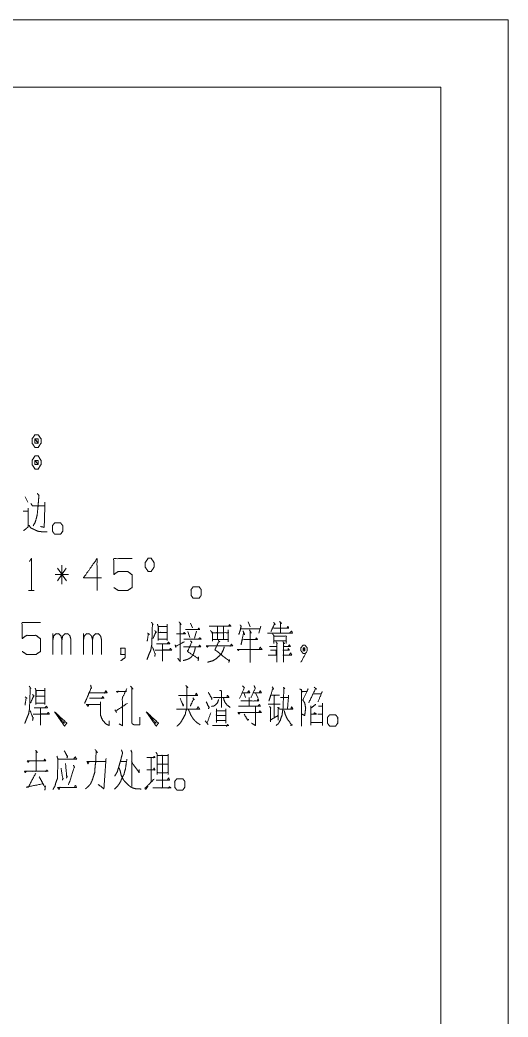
# Model space of a CAD drawing. Header units: millimetres. Extents: x 2210 to 79821, y -19430 to 2344.
# Drawn here: x 12690.3 to 12726.7, y 1715.6 to 1789.8 of the extents above; entities that cross this region are included whole.
import ezdxf

# ---------------------------------------------------------------- set-up
doc = ezdxf.new("R2010")
doc.units = ezdxf.units.MM
doc.layers.add('101', color=7, linetype='Continuous', true_color=0xffffff)

msp = doc.modelspace()

# ---------------------------------------------------------------- linework, layer by layer
at = {"layer": '101', "color": 133, "linetype": 'Continuous', "lineweight": 18}
for p, q in [((12726.674, 1789.822), (12306.674, 1789.822)), ((12726.674, 1492.822), (12726.674, 1789.822)), ((12721.674, 1784.822), (12331.674, 1784.822)), ((12721.674, 1497.822), (12721.674, 1784.822))]:
    msp.add_line(p, q, dxfattribs=at)
at = {"layer": '101', "color": 72, "linetype": 'Continuous', "lineweight": 18}
for p, q in [((12690.683, 1754.32), (12690.895, 1753.92)), ((12690.541, 1753.245), (12690.86, 1753.245)), ((12693.101, 1749.007), (12693.772, 1748.057)), ((12693.755, 1749.007), (12693.101, 1748.057)), ((12693.419, 1747.807), (12693.419, 1749.232)), ((12693.931, 1748.532), (12692.924, 1748.532)), ((12690.948, 1747.332), (12691.372, 1747.332)), ((12703.002, 1744.895), (12703.161, 1744.545)), ((12707.308, 1744.995), (12707.467, 1744.62)), ((12692.765, 1742.57), (12692.765, 1744.145)), ((12695.041, 1742.57), (12695.041, 1744.145)), ((12702.825, 1744.27), (12702.967, 1743.845)), ((12703.462, 1744.295), (12703.32, 1743.795)), ((12708.262, 1744.67), (12708.103, 1744.17)), ((12707.007, 1739.657), (12707.113, 1739.357)), ((12707.378, 1739.357), (12707.378, 1738.732)), ((12707.873, 1739.657), (12708.032, 1739.332)), ((12712.497, 1738.132), (12712.833, 1738.132)), ((12697.813, 1734.595), (12698.237, 1734.595)), ((12700.089, 1734.87), (12700.089, 1733.045)), ((12700.531, 1734.395), (12701.309, 1734.395))]:
    msp.add_line(p, q, dxfattribs=at)
for points, knots in [([(12691.664, 1758.932), (12691.425, 1758.932), (12691.213, 1758.632), (12691.213, 1758.295), (12691.425, 1757.995), (12691.664, 1757.995), (12691.876, 1758.295), (12691.876, 1758.632), (12691.664, 1758.932)], [0, 0, 0.091011, 0.23115, 0.35987, 0.500009, 0.59102, 0.73115, 0.85987, 1, 1]), ([(12691.425, 1758.295), (12691.664, 1758.295), (12691.425, 1758.632), (12691.425, 1758.295)], [0, 0, 0.241169, 0.658908, 1, 1]), ([(12691.664, 1758.295), (12691.664, 1758.632), (12691.425, 1758.632)], [0, 0, 0.585806, 1, 1]), ([(12691.876, 1757.02), (12691.664, 1757.357), (12691.425, 1757.357), (12691.213, 1757.02), (12691.213, 1756.72), (12691.425, 1756.382), (12691.664, 1756.382), (12691.876, 1756.72), (12691.876, 1757.02)], [0, 0, 0.149192, 0.238507, 0.387707, 0.5, 0.6492, 0.738515, 0.887707, 1, 1]), ([(12691.425, 1757.02), (12691.425, 1756.72), (12691.664, 1756.72)], [0, 0, 0.556988, 1, 1]), ([(12691.664, 1757.02), (12691.425, 1757.02), (12691.664, 1756.72), (12691.664, 1757.02)], [0, 0, 0.258816, 0.674596, 1, 1]), ([(12691.584, 1754.57), (12691.726, 1754.42), (12691.69, 1754.07), (12691.655, 1753.595), (12691.584, 1752.92), (12691.443, 1752.42), (12691.284, 1752.145)], [0, 0, 0.080831, 0.21877, 0.405547, 0.671677, 0.875431, 1, 1]), ([(12691.125, 1753.82), (12691.231, 1753.645), (12692.15, 1753.645)], [0, 0, 0.182091, 1, 1]), ([(12692.168, 1753.92), (12692.115, 1752.045), (12691.849, 1752.095)], [0, 0, 0.874254, 1, 1]), ([(12690.93, 1753.47), (12690.93, 1752.22), (12690.913, 1752.07), (12690.771, 1751.945), (12690.577, 1751.795)], [0, 0, 0.681074, 0.763374, 0.866199, 1, 1]), ([(12692.73, 1751.745), (12692.73, 1752.17), (12692.889, 1752.37), (12693.331, 1752.37), (12693.49, 1752.17), (12693.49, 1751.745), (12693.331, 1751.52), (12692.889, 1751.52), (12692.73, 1751.745)], [0, 0, 0.15201, 0.243408, 0.401443, 0.492842, 0.644852, 0.743408, 0.901443, 1, 1]), ([(12690.983, 1752.195), (12691.107, 1751.995), (12691.284, 1751.92), (12691.478, 1751.82), (12691.655, 1751.745), (12691.849, 1751.72), (12692.097, 1751.695), (12692.344, 1751.695)], [0, 0, 0.153705, 0.279215, 0.422091, 0.547596, 0.675718, 0.838257, 1, 1]), ([(12691.019, 1749.507), (12691.16, 1749.707), (12691.16, 1747.332)], [0, 0, 0.093497, 1, 1]), ([(12696.385, 1748.282), (12695.041, 1748.282), (12696.049, 1749.707), (12696.049, 1747.332)], [0, 0, 0.245868, 0.565295, 1, 1]), ([(12697.3, 1747.557), (12697.636, 1747.332), (12698.325, 1747.332), (12698.661, 1747.557), (12698.661, 1748.507), (12698.325, 1748.757), (12697.636, 1748.757), (12697.3, 1748.532), (12697.3, 1749.707), (12698.661, 1749.707)], [0, 0, 0.062231, 0.168346, 0.230572, 0.376815, 0.441263, 0.547378, 0.609609, 0.790489, 1, 1]), ([(12699.859, 1748.757), (12700.089, 1748.757), (12700.301, 1749.082), (12700.301, 1749.407), (12700.089, 1749.732), (12699.859, 1749.732), (12699.63, 1749.407), (12699.63, 1749.082), (12699.859, 1748.757)], [0, 0, 0.085681, 0.230394, 0.351585, 0.496291, 0.581973, 0.730387, 0.851579, 1, 1]), ([(12703.052, 1746.982), (12703.052, 1747.407), (12703.211, 1747.607), (12703.652, 1747.607), (12703.812, 1747.407), (12703.812, 1746.982), (12703.652, 1746.757), (12703.211, 1746.757), (12703.052, 1746.982)], [0, 0, 0.152008, 0.243396, 0.401444, 0.492841, 0.64485, 0.743405, 0.901453, 1, 1]), ([(12690.471, 1742.795), (12690.807, 1742.57), (12691.496, 1742.57), (12691.832, 1742.795), (12691.832, 1743.745), (12691.496, 1743.995), (12690.807, 1743.995), (12690.471, 1743.77), (12690.471, 1744.945), (12691.832, 1744.945)], [0, 0, 0.062227, 0.168343, 0.23057, 0.376816, 0.441266, 0.547382, 0.609609, 0.790491, 1, 1]), ([(12700.107, 1744.97), (12700.231, 1744.795), (12700.178, 1744.87), (12700.125, 1743.295), (12700.054, 1742.895), (12699.895, 1742.52), (12699.771, 1742.195)], [0, 0, 0.070422, 0.100609, 0.618423, 0.751891, 0.885739, 1, 1]), ([(12702.171, 1744.995), (12702.33, 1744.795), (12702.242, 1744.87), (12702.242, 1742.045), (12702.065, 1742.295)], [0, 0, 0.072962, 0.10605, 0.912587, 1, 1]), ([(12709.213, 1744.97), (12709.319, 1744.77), (12709.284, 1744.87), (12709.001, 1744.27)], [0, 0, 0.227329, 0.333849, 1, 1]), ([(12709.655, 1745.02), (12709.796, 1744.87), (12709.725, 1744.97), (12709.725, 1744.22)], [0, 0, 0.191124, 0.304673, 1, 1]), ([(12699.806, 1744.17), (12699.948, 1744.07), (12699.877, 1744.12), (12699.789, 1743.57)], [0, 0, 0.212016, 0.318024, 1, 1]), ([(12700.354, 1744.345), (12700.478, 1744.22), (12700.443, 1744.27), (12700.213, 1743.745)], [0, 0, 0.217081, 0.292659, 1, 1]), ([(12700.549, 1744.82), (12700.602, 1744.67), (12700.602, 1743.62), (12700.602, 1743.72), (12701.273, 1743.72), (12701.273, 1743.62), (12701.273, 1744.82), (12701.273, 1744.645), (12700.62, 1744.645), (12700.62, 1744.22), (12701.256, 1744.22)], [0, 0, 0.030766, 0.233821, 0.25316, 0.38305, 0.40239, 0.634453, 0.668294, 0.794763, 0.876953, 1, 1]), ([(12701.977, 1744.12), (12702.631, 1744.12), (12702.542, 1744.22), (12702.472, 1744.12)], [0, 0, 0.718748, 0.865402, 1, 1]), ([(12702.631, 1744.42), (12703.691, 1744.42), (12703.638, 1744.545), (12703.568, 1744.42)], [0, 0, 0.79149, 0.892828, 1, 1]), ([(12704.412, 1744.67), (12706.021, 1744.67), (12705.932, 1744.795), (12705.826, 1744.67)], [0, 0, 0.835359, 0.914868, 1, 1]), ([(12704.501, 1744.345), (12704.642, 1744.22), (12704.642, 1743.57), (12704.642, 1743.695), (12705.826, 1743.695), (12705.826, 1743.52), (12705.826, 1744.395), (12705.826, 1744.195), (12704.589, 1744.195), (12705.031, 1744.195), (12705.031, 1744.645), (12705.031, 1743.695), (12705.473, 1743.695), (12705.473, 1744.62)], [0, 0, 0.024059, 0.106926, 0.122864, 0.273836, 0.296148, 0.4077, 0.433195, 0.590929, 0.647265, 0.704634, 0.825746, 0.882076, 1, 1]), ([(12706.707, 1744.77), (12706.795, 1744.67), (12706.618, 1744.07), (12706.76, 1744.47), (12708.174, 1744.47)], [0, 0, 0.051388, 0.292221, 0.45558, 1, 1]), ([(12706.936, 1744.32), (12707.042, 1744.045), (12706.972, 1744.17), (12706.777, 1743.295), (12706.866, 1743.695), (12707.997, 1743.695), (12707.926, 1743.82), (12707.873, 1743.695)], [0, 0, 0.09342, 0.138936, 0.423044, 0.552892, 0.911445, 0.956967, 1, 1]), ([(12707.414, 1744.395), (12707.537, 1744.17), (12707.449, 1744.27), (12707.449, 1741.97)], [0, 0, 0.095442, 0.145044, 1, 1]), ([(12708.753, 1744.17), (12710.609, 1744.17), (12710.538, 1744.32), (12710.415, 1744.195)], [0, 0, 0.844505, 0.919966, 1, 1]), ([(12709.195, 1744.52), (12710.326, 1744.52), (12710.273, 1744.67), (12710.203, 1744.545)], [0, 0, 0.788895, 0.899855, 1, 1]), ([(12692.765, 1743.67), (12692.818, 1743.945), (12692.995, 1744.12), (12693.189, 1744.12), (12693.366, 1743.945), (12693.437, 1743.67), (12693.437, 1742.57)], [0, 0, 0.118877, 0.224461, 0.306989, 0.41256, 0.533084, 1, 1]), ([(12693.437, 1743.67), (12693.49, 1743.945), (12693.666, 1744.12), (12693.878, 1744.12), (12694.038, 1743.945), (12694.108, 1743.67), (12694.108, 1742.57)], [0, 0, 0.118606, 0.223933, 0.313763, 0.413917, 0.534162, 1, 1]), ([(12695.041, 1743.67), (12695.094, 1743.945), (12695.271, 1744.12), (12695.466, 1744.12), (12695.642, 1743.945), (12695.713, 1743.67), (12695.713, 1742.57)], [0, 0, 0.11888, 0.224451, 0.306978, 0.412562, 0.533085, 1, 1]), ([(12695.713, 1743.67), (12695.766, 1743.945), (12695.943, 1744.12), (12696.155, 1744.12), (12696.314, 1743.945), (12696.385, 1743.67), (12696.385, 1742.57)], [0, 0, 0.118608, 0.223937, 0.313751, 0.413906, 0.534154, 1, 1]), ([(12700.39, 1742.895), (12701.609, 1742.895), (12701.521, 1743.02), (12701.433, 1742.92), (12700.938, 1742.92), (12700.938, 1743.395), (12700.938, 1742.07)], [0, 0, 0.320856, 0.361126, 0.396236, 0.526438, 0.651403, 1, 1]), ([(12700.478, 1743.37), (12701.468, 1743.37), (12701.38, 1743.495), (12701.291, 1743.395)], [0, 0, 0.775488, 0.895431, 1, 1]), ([(12701.871, 1743.295), (12701.924, 1743.095), (12701.906, 1743.17), (12702.56, 1743.52)], [0, 0, 0.201719, 0.27684, 1, 1]), ([(12702.507, 1743.72), (12703.797, 1743.72), (12703.709, 1743.82), (12703.621, 1743.72)], [0, 0, 0.828595, 0.914307, 1, 1]), ([(12703.002, 1743.595), (12703.108, 1743.495), (12702.79, 1742.795), (12703.585, 1742.27), (12703.621, 1742.395), (12703.585, 1742.095)], [0, 0, 0.063382, 0.397742, 0.812164, 0.868648, 1, 1]), ([(12705.066, 1743.62), (12705.19, 1743.52), (12705.137, 1743.57), (12704.837, 1742.92), (12705.897, 1742.095), (12705.932, 1742.17), (12705.862, 1741.97)], [0, 0, 0.061505, 0.089686, 0.366517, 0.885946, 0.917997, 1, 1]), ([(12709.124, 1744.095), (12709.213, 1743.995), (12709.213, 1743.395), (12709.213, 1743.595), (12710.15, 1743.595), (12710.15, 1743.395), (12710.15, 1743.945), (12709.195, 1743.945)], [0, 0, 0.037336, 0.205185, 0.261136, 0.523187, 0.579139, 0.732999, 1, 1]), ([(12709.372, 1743.52), (12709.478, 1743.37), (12709.443, 1743.445), (12709.443, 1741.995)], [0, 0, 0.107006, 0.155302, 1, 1]), ([(12709.902, 1743.52), (12710.026, 1743.37), (12709.938, 1743.445), (12709.938, 1741.995), (12709.938, 1743.17), (12710.45, 1743.17), (12710.379, 1743.295), (12710.291, 1743.17)], [0, 0, 0.051924, 0.082879, 0.470101, 0.783884, 0.92077, 0.959124, 1, 1]), ([(12698.149, 1742.57), (12697.813, 1742.57), (12697.813, 1743.045), (12698.149, 1743.045), (12698.149, 1742.345), (12697.813, 1742.095)], [0, 0, 0.148243, 0.357933, 0.506176, 0.815191, 1, 1]), ([(12700.178, 1743.145), (12700.39, 1742.57), (12700.39, 1742.67), (12700.354, 1742.42)], [0, 0, 0.634876, 0.738467, 1, 1]), ([(12703.373, 1743.12), (12703.338, 1742.92), (12703.285, 1742.745), (12703.214, 1742.57), (12703.037, 1742.345), (12702.825, 1742.22), (12702.666, 1742.17), (12702.472, 1742.12)], [0, 0, 0.137734, 0.261749, 0.389763, 0.583803, 0.750783, 0.863849, 1, 1]), ([(12702.489, 1743.145), (12703.78, 1743.145), (12703.691, 1743.27), (12703.638, 1743.17)], [0, 0, 0.828928, 0.927277, 1, 1]), ([(12704.359, 1743.22), (12704.271, 1743.12), (12704.183, 1743.22), (12706.162, 1743.22), (12706.056, 1743.345), (12705.968, 1743.17)], [0, 0, 0.051196, 0.102402, 0.861894, 0.924782, 1, 1]), ([(12705.526, 1743.145), (12705.473, 1742.945), (12705.314, 1742.62), (12704.978, 1742.295), (12704.66, 1742.095), (12704.271, 1741.995)], [0, 0, 0.114109, 0.313654, 0.571368, 0.778584, 1, 1]), ([(12706.636, 1742.945), (12706.583, 1742.87), (12706.512, 1742.945), (12708.333, 1742.945), (12708.209, 1743.12), (12708.138, 1742.945)], [0, 0, 0.03798, 0.080593, 0.833344, 0.921962, 1, 1]), ([(12708.895, 1743.17), (12709.46, 1743.17), (12709.407, 1743.17), (12709.443, 1743.17), (12709.443, 1742.895), (12708.983, 1742.895), (12709.407, 1742.895), (12709.407, 1742.52), (12708.806, 1742.52)], [0, 0, 0.202817, 0.221822, 0.234497, 0.333111, 0.497902, 0.650019, 0.784493, 1, 1]), ([(12709.902, 1742.895), (12710.379, 1742.895), (12710.291, 1743.02), (12710.273, 1742.895)], [0, 0, 0.630795, 0.833126, 1, 1]), ([(12709.902, 1742.52), (12710.556, 1742.52), (12710.468, 1742.695), (12710.379, 1742.545)], [0, 0, 0.638551, 0.829997, 1, 1]), ([(12711.542, 1742.645), (12711.401, 1742.645), (12711.242, 1742.845), (12711.242, 1743.07), (12711.401, 1743.27), (12711.542, 1743.27), (12711.701, 1743.07), (12711.701, 1742.845), (12711.242, 1741.995)], [0, 0, 0.057341, 0.16098, 0.252232, 0.355877, 0.413219, 0.516864, 0.608116, 1, 1]), ([(12711.401, 1742.845), (12711.542, 1742.845), (12711.401, 1743.07), (12711.401, 1742.845)], [0, 0, 0.223671, 0.644056, 1, 1]), ([(12711.542, 1742.845), (12711.542, 1743.07), (12711.401, 1743.07)], [0, 0, 0.614104, 1, 1]), ([(12691.001, 1740.207), (12691.125, 1740.032), (12691.072, 1740.107), (12691.019, 1738.532), (12690.948, 1738.132), (12690.789, 1737.757), (12690.665, 1737.432)], [0, 0, 0.070423, 0.10061, 0.618426, 0.751894, 0.885743, 1, 1]), ([(12691.443, 1740.057), (12691.496, 1739.907), (12691.496, 1738.857), (12691.496, 1738.957), (12692.168, 1738.957), (12692.168, 1738.857), (12692.168, 1740.057), (12692.168, 1739.882), (12691.514, 1739.882), (12691.514, 1739.457), (12692.15, 1739.457)], [0, 0, 0.030769, 0.233823, 0.253162, 0.383052, 0.402391, 0.634454, 0.668295, 0.794764, 0.876953, 1, 1]), ([(12695.572, 1740.282), (12695.642, 1740.032), (12695.625, 1740.107), (12695.13, 1738.932), (12695.448, 1739.707), (12696.809, 1739.707), (12696.703, 1739.882), (12696.615, 1739.682)], [0, 0, 0.061366, 0.07957, 0.380707, 0.578581, 0.900027, 0.948356, 1, 1]), ([(12697.618, 1739.857), (12697.583, 1739.757), (12697.495, 1739.807), (12698.237, 1739.807)], [0, 0, 0.111652, 0.218549, 1, 1]), ([(12698.272, 1740.032), (12697.937, 1739.332), (12697.937, 1737.282), (12697.689, 1737.407)], [0, 0, 0.250151, 0.910671, 1, 1]), ([(12698.555, 1740.207), (12698.732, 1740.007), (12698.644, 1740.057), (12698.644, 1737.532), (12698.661, 1737.407), (12698.82, 1737.332), (12699.227, 1737.332), (12699.227, 1737.907)], [0, 0, 0.063895, 0.088198, 0.692698, 0.72292, 0.765024, 0.862344, 1, 1]), ([(12702.666, 1740.257), (12702.825, 1740.107), (12702.737, 1740.132), (12702.737, 1738.507), (12702.666, 1738.357), (12702.631, 1738.132), (12702.489, 1737.857), (12702.33, 1737.582), (12702.207, 1737.407), (12701.995, 1737.232)], [0, 0, 0.063452, 0.090102, 0.561769, 0.609902, 0.676013, 0.765766, 0.85798, 0.920182, 1, 1]), ([(12702.118, 1739.507), (12703.55, 1739.507), (12703.444, 1739.682), (12703.373, 1739.507)], [0, 0, 0.784459, 0.896586, 1, 1]), ([(12704.342, 1739.757), (12704.589, 1739.307), (12704.607, 1739.357), (12704.589, 1739.207)], [0, 0, 0.715627, 0.789541, 1, 1]), ([(12705.19, 1739.907), (12705.332, 1739.857), (12705.314, 1739.882), (12705.314, 1738.632), (12705.314, 1739.357), (12704.731, 1739.357), (12705.897, 1739.357), (12705.773, 1739.532), (12705.72, 1739.432)], [0, 0, 0.035429, 0.042667, 0.337979, 0.509258, 0.647046, 0.922634, 0.973261, 1, 1]), ([(12706.883, 1740.232), (12707.025, 1740.107), (12706.671, 1739.282)], [0, 0, 0.173753, 1, 1]), ([(12706.883, 1739.707), (12707.431, 1739.707), (12707.361, 1739.882), (12707.255, 1739.707)], [0, 0, 0.582111, 0.78262, 1, 1]), ([(12707.749, 1740.257), (12707.838, 1740.057), (12707.52, 1739.357)], [0, 0, 0.221401, 1, 1]), ([(12707.679, 1739.707), (12708.297, 1739.707), (12708.209, 1739.882), (12708.121, 1739.682)], [0, 0, 0.598664, 0.788389, 1, 1]), ([(12709.107, 1740.157), (12709.213, 1739.982), (12709.142, 1740.032), (12708.859, 1739.107), (12708.983, 1739.532), (12709.637, 1739.532), (12709.248, 1739.532), (12709.248, 1737.882), (12709.248, 1738.882), (12708.789, 1738.882), (12709.69, 1738.882)], [0, 0, 0.030298, 0.043116, 0.18631, 0.251837, 0.348652, 0.406218, 0.650483, 0.798524, 0.866556, 1, 1]), ([(12709.938, 1740.132), (12710.044, 1740.032), (12709.973, 1740.057), (12709.902, 1738.507), (12709.831, 1738.057), (12709.708, 1737.682), (12709.566, 1737.432), (12709.39, 1737.282)], [0, 0, 0.046393, 0.07026, 0.56412, 0.709105, 0.834794, 0.926207, 1, 1]), ([(12711.153, 1740.007), (12711.277, 1739.932), (12711.277, 1737.232), (12711.277, 1739.807), (12711.684, 1739.807), (12711.772, 1740.007), (12711.383, 1739.182), (12711.525, 1738.957), (12711.595, 1738.582), (12711.525, 1738.032), (12711.26, 1738.157)], [0, 0, 0.017119, 0.336574, 0.641238, 0.689334, 0.715206, 0.823117, 0.854558, 0.899709, 0.965319, 1, 1]), ([(12712.232, 1740.132), (12712.408, 1739.982), (12712.338, 1740.032), (12711.825, 1738.982)], [0, 0, 0.155911, 0.214149, 1, 1]), ([(12712.232, 1739.632), (12712.744, 1739.632), (12712.833, 1739.807), (12712.514, 1739.057)], [0, 0, 0.336501, 0.465191, 1, 1]), ([(12690.701, 1739.407), (12690.842, 1739.307), (12690.771, 1739.357), (12690.683, 1738.807)], [0, 0, 0.212014, 0.318021, 1, 1]), ([(12691.248, 1739.582), (12691.372, 1739.457), (12691.337, 1739.507), (12691.107, 1738.982)], [0, 0, 0.217081, 0.292659, 1, 1]), ([(12695.448, 1738.857), (12695.377, 1738.707), (12695.254, 1738.857), (12696.296, 1738.857), (12696.296, 1739.057), (12696.296, 1738.382), (12696.314, 1738.032), (12696.455, 1737.682), (12696.703, 1737.407), (12696.95, 1737.282), (12696.95, 1737.632)], [0, 0, 0.04142, 0.08999, 0.350489, 0.400452, 0.569066, 0.656611, 0.750908, 0.843316, 0.912571, 1, 1]), ([(12695.483, 1739.307), (12696.579, 1739.307), (12696.473, 1739.432), (12696.385, 1739.282)], [0, 0, 0.764246, 0.878574, 1, 1]), ([(12702.242, 1739.307), (12702.472, 1738.732), (12702.489, 1738.807), (12702.383, 1738.982)], [0, 0, 0.687344, 0.772865, 1, 1]), ([(12703.196, 1739.332), (12703.303, 1739.207), (12703.232, 1739.232), (12703.002, 1738.732)], [0, 0, 0.207707, 0.30272, 1, 1]), ([(12704.183, 1739.057), (12704.395, 1738.607), (12704.395, 1738.682), (12704.359, 1738.532)], [0, 0, 0.684676, 0.78789, 1, 1]), ([(12705.102, 1739.207), (12705.031, 1738.982), (12704.89, 1738.832), (12704.748, 1738.732), (12704.589, 1738.707)], [0, 0, 0.303858, 0.569399, 0.792546, 1, 1]), ([(12705.473, 1739.357), (12705.508, 1739.182), (12705.597, 1738.982), (12705.738, 1738.807), (12705.968, 1738.632)], [0, 0, 0.195973, 0.436003, 0.682958, 1, 1]), ([(12706.76, 1739.107), (12708.103, 1739.107), (12708.05, 1739.282), (12707.997, 1739.107)], [0, 0, 0.786012, 0.89301, 1, 1]), ([(12709.708, 1739.357), (12710.309, 1739.357), (12710.326, 1739.532), (12710.238, 1738.532)], [0, 0, 0.337467, 0.436241, 1, 1]), ([(12712.355, 1738.857), (12711.984, 1738.582), (12711.984, 1738.732), (12711.984, 1737.307), (12711.984, 1737.507), (12712.85, 1737.507), (12712.85, 1737.282), (12712.85, 1738.932), (12712.85, 1738.732), (12712.55, 1738.732)], [0, 0, 0.084323, 0.111704, 0.371809, 0.408317, 0.566405, 0.607474, 0.908649, 0.945156, 1, 1]), ([(12691.072, 1738.382), (12691.284, 1737.807), (12691.284, 1737.907), (12691.248, 1737.657)], [0, 0, 0.634872, 0.738463, 1, 1]), ([(12691.284, 1738.132), (12692.503, 1738.132), (12692.415, 1738.257), (12692.327, 1738.157), (12691.832, 1738.157), (12691.832, 1738.632), (12691.832, 1737.307)], [0, 0, 0.320854, 0.36113, 0.396239, 0.526441, 0.651406, 1, 1]), ([(12691.372, 1738.607), (12692.362, 1738.607), (12692.274, 1738.732), (12692.185, 1738.632)], [0, 0, 0.775503, 0.895429, 1, 1]), ([(12693.03, 1738.082), (12693.631, 1737.457), (12693.49, 1737.457), (12692.889, 1738.307), (12693.631, 1737.232), (12693.79, 1737.457), (12692.889, 1738.307)], [0, 0, 0.178024, 0.207055, 0.420793, 0.68903, 0.745609, 1, 1]), ([(12697.371, 1738.457), (12697.512, 1738.257), (12697.442, 1738.357), (12698.308, 1738.932)], [0, 0, 0.174088, 0.261132, 1, 1]), ([(12699.859, 1738.082), (12700.46, 1737.457), (12700.319, 1737.457), (12699.718, 1738.307), (12700.46, 1737.232), (12700.62, 1737.457), (12699.718, 1738.307)], [0, 0, 0.178022, 0.207052, 0.420792, 0.689029, 0.745607, 1, 1]), ([(12701.959, 1738.507), (12703.691, 1738.507), (12703.585, 1738.682), (12703.479, 1738.507)], [0, 0, 0.808884, 0.904437, 1, 1]), ([(12702.861, 1738.457), (12702.949, 1738.282), (12703.037, 1738.057), (12703.196, 1737.807), (12703.338, 1737.632), (12703.55, 1737.457), (12703.744, 1737.332)], [0, 0, 0.133806, 0.298793, 0.50104, 0.654588, 0.84227, 1, 1]), ([(12704.112, 1737.632), (12704.324, 1737.357), (12704.253, 1737.457), (12704.518, 1738.232)], [0, 0, 0.269451, 0.364473, 1, 1]), ([(12704.943, 1738.532), (12704.943, 1737.507), (12704.943, 1737.657), (12705.65, 1737.657), (12705.65, 1737.457), (12705.65, 1738.532), (12705.65, 1738.382), (12704.943, 1738.382), (12704.943, 1738.032), (12705.597, 1738.032)], [0, 0, 0.204263, 0.234156, 0.375052, 0.41491, 0.629137, 0.659027, 0.799923, 0.869674, 1, 1]), ([(12706.707, 1738.232), (12706.618, 1738.132), (12706.547, 1738.257), (12708.28, 1738.257), (12708.174, 1738.382), (12708.103, 1738.232)], [0, 0, 0.057062, 0.118456, 0.859015, 0.929102, 1, 1]), ([(12706.601, 1738.732), (12708.209, 1738.732), (12708.138, 1738.857), (12708.05, 1738.732)], [0, 0, 0.844266, 0.919643, 1, 1]), ([(12707.855, 1738.682), (12707.855, 1737.282), (12707.555, 1737.457)], [0, 0, 0.801046, 1, 1]), ([(12708.895, 1738.707), (12709.001, 1738.582), (12708.965, 1738.632), (12708.965, 1737.557), (12708.965, 1737.682), (12709.549, 1738.032), (12709.549, 1737.682), (12709.549, 1738.532), (12709.637, 1738.582), (12709.496, 1738.632)], [0, 0, 0.046088, 0.063303, 0.365528, 0.400669, 0.59191, 0.690308, 0.929277, 0.957827, 1, 1]), ([(12709.637, 1738.507), (12710.644, 1738.507), (12710.556, 1738.682), (12710.485, 1738.507)], [0, 0, 0.723627, 0.864434, 1, 1]), ([(12709.991, 1738.407), (12710.061, 1738.132), (12710.203, 1737.807), (12710.556, 1737.307), (12710.609, 1737.332), (12710.468, 1737.282)], [0, 0, 0.194582, 0.437456, 0.857073, 0.897233, 1, 1]), ([(12712.02, 1738.132), (12712.408, 1738.132), (12712.249, 1738.232), (12712.179, 1738.107)], [0, 0, 0.539792, 0.80061, 1, 1]), ([(12707.007, 1738.132), (12707.29, 1737.657), (12707.343, 1737.757)], [0, 0, 0.830056, 1, 1]), ([(12713.218, 1737.457), (12713.218, 1737.882), (12713.377, 1738.082), (12713.819, 1738.082), (12713.978, 1737.882), (12713.978, 1737.457), (12713.819, 1737.232), (12713.377, 1737.232), (12713.218, 1737.457)], [0, 0, 0.152008, 0.243405, 0.401453, 0.492841, 0.64485, 0.743396, 0.901445, 1, 1]), ([(12704.66, 1737.282), (12705.862, 1737.282), (12705.773, 1737.357), (12705.685, 1737.207)], [0, 0, 0.805626, 0.883304, 1, 1]), ([(12691.478, 1735.445), (12691.602, 1735.27), (12691.514, 1735.345), (12691.514, 1733.87), (12690.648, 1733.87), (12692.397, 1733.87), (12692.309, 1733.97), (12692.203, 1733.845)], [0, 0, 0.045421, 0.069983, 0.382581, 0.566132, 0.936976, 0.965262, 1, 1]), ([(12693.613, 1735.395), (12693.861, 1734.945), (12693.861, 1735.02), (12693.808, 1734.87)], [0, 0, 0.686892, 0.7872, 1, 1]), ([(12695.907, 1735.495), (12696.084, 1735.27), (12695.978, 1735.37), (12695.961, 1734.595), (12695.907, 1734.27), (12695.89, 1733.995), (12695.872, 1733.77), (12695.784, 1733.495), (12695.678, 1733.17), (12695.554, 1732.92), (12695.395, 1732.745), (12695.2, 1732.57)], [0, 0, 0.083042, 0.125347, 0.350346, 0.445924, 0.525907, 0.591412, 0.675251, 0.77447, 0.855435, 0.924077, 1, 1]), ([(12697.866, 1735.47), (12697.954, 1735.245), (12697.866, 1734.92), (12697.83, 1734.745), (12697.76, 1734.52), (12697.689, 1734.27), (12697.618, 1734.045), (12697.565, 1733.845), (12697.477, 1733.695), (12697.371, 1733.52)], [0, 0, 0.116539, 0.278915, 0.364988, 0.478692, 0.603958, 0.717662, 0.817409, 0.90135, 1, 1]), ([(12698.573, 1735.445), (12698.644, 1735.27), (12698.644, 1732.745)], [0, 0, 0.069554, 1, 1]), ([(12700.443, 1735.295), (12700.531, 1735.145), (12700.531, 1733.645), (12700.531, 1733.77), (12701.344, 1733.77), (12701.344, 1733.645), (12701.344, 1735.145), (12701.344, 1735.045), (12700.531, 1735.045), (12700.92, 1735.045), (12700.92, 1732.645), (12700.213, 1732.645), (12701.556, 1732.645), (12701.468, 1732.695), (12701.45, 1732.745), (12701.344, 1732.595)], [0, 0, 0.016857, 0.162098, 0.174201, 0.252928, 0.265031, 0.410273, 0.419956, 0.498682, 0.536334, 0.768721, 0.837175, 0.967244, 0.977077, 0.982213, 1, 1]), ([(12691.001, 1734.645), (12690.913, 1734.545), (12690.86, 1734.645), (12692.238, 1734.645), (12692.15, 1734.77), (12692.079, 1734.645)], [0, 0, 0.069442, 0.128329, 0.845633, 0.925285, 1, 1]), ([(12693.065, 1734.995), (12693.136, 1734.77), (12693.101, 1733.345), (12692.977, 1733.02), (12692.924, 1732.795), (12692.765, 1732.52)], [0, 0, 0.092203, 0.64947, 0.785426, 0.875796, 1, 1]), ([(12693.136, 1734.77), (12694.532, 1734.77), (12694.426, 1734.945), (12694.285, 1734.77)], [0, 0, 0.764701, 0.876769, 1, 1]), ([(12695.448, 1734.57), (12695.377, 1734.42), (12695.307, 1734.595), (12696.703, 1734.595)], [0, 0, 0.094713, 0.202509, 1, 1]), ([(12696.721, 1734.82), (12696.561, 1732.57), (12696.137, 1732.895)], [0, 0, 0.808462, 1, 1]), ([(12698.272, 1734.77), (12698.166, 1734.045), (12698.096, 1733.82), (12698.06, 1733.645), (12697.954, 1733.47), (12697.866, 1733.27), (12697.813, 1733.12), (12697.689, 1732.92), (12697.583, 1732.77), (12697.353, 1732.545)], [0, 0, 0.296651, 0.392137, 0.464418, 0.54727, 0.635794, 0.700204, 0.795424, 0.869798, 1, 1]), ([(12698.608, 1734.57), (12699.191, 1733.77), (12699.191, 1733.995)], [0, 0, 0.814826, 1, 1]), ([(12699.771, 1734.895), (12700.372, 1734.895), (12700.301, 1734.995), (12700.266, 1734.87)], [0, 0, 0.704262, 0.847768, 1, 1]), ([(12690.771, 1733.845), (12690.701, 1733.77), (12690.648, 1733.87)], [0, 0, 0.476595, 1, 1]), ([(12693.366, 1734.095), (12693.507, 1733.295), (12693.525, 1733.37), (12693.472, 1733.22)], [0, 0, 0.774798, 0.848275, 1, 1]), ([(12693.702, 1734.445), (12693.79, 1733.47), (12693.843, 1733.52), (12693.772, 1733.37)], [0, 0, 0.803961, 0.863821, 1, 1]), ([(12694.285, 1734.32), (12694.391, 1734.17), (12694.356, 1734.195), (12693.931, 1732.87)], [0, 0, 0.113521, 0.140292, 1, 1]), ([(12697.689, 1734.12), (12697.76, 1733.945), (12697.813, 1733.745), (12697.848, 1733.57), (12698.025, 1733.22), (12698.113, 1733.12), (12698.361, 1732.87), (12698.502, 1732.745), (12698.679, 1732.645), (12698.926, 1732.57), (12699.156, 1732.57), (12699.333, 1732.545)], [0, 0, 0.075195, 0.157623, 0.228746, 0.384952, 0.438111, 0.57825, 0.65343, 0.734341, 0.837339, 0.928876, 1, 1]), ([(12699.753, 1733.97), (12700.372, 1733.97), (12700.301, 1734.12), (12700.266, 1733.995)], [0, 0, 0.676559, 0.857918, 1, 1]), ([(12691.478, 1733.72), (12690.93, 1732.695), (12690.771, 1732.695), (12692.026, 1732.945), (12691.743, 1733.47), (12692.185, 1732.645), (12692.203, 1732.795), (12692.168, 1732.47)], [0, 0, 0.252059, 0.286558, 0.564059, 0.69338, 0.896343, 0.929101, 1, 1]), ([(12699.842, 1732.77), (12699.683, 1732.52), (12699.612, 1732.595), (12700.301, 1733.295)], [0, 0, 0.214439, 0.289023, 1, 1]), ([(12700.443, 1733.22), (12701.45, 1733.22), (12701.38, 1733.395), (12701.309, 1733.245)], [0, 0, 0.739674, 0.878246, 1, 1]), ([(12701.835, 1732.695), (12701.835, 1733.12), (12701.995, 1733.32), (12702.436, 1733.32), (12702.595, 1733.12), (12702.595, 1732.695), (12702.436, 1732.47), (12701.995, 1732.47), (12701.835, 1732.695)], [0, 0, 0.152008, 0.243405, 0.401453, 0.492841, 0.64485, 0.743396, 0.901445, 1, 1]), ([(12693.295, 1732.695), (12693.207, 1732.52), (12693.118, 1732.67), (12694.515, 1732.67), (12694.462, 1732.82), (12694.373, 1732.745)], [0, 0, 0.096037, 0.181315, 0.865296, 0.943219, 1, 1])]:
    msp.add_open_spline(points, degree=1, knots=knots, dxfattribs=at)

doc.saveas('drawing.dxf')
